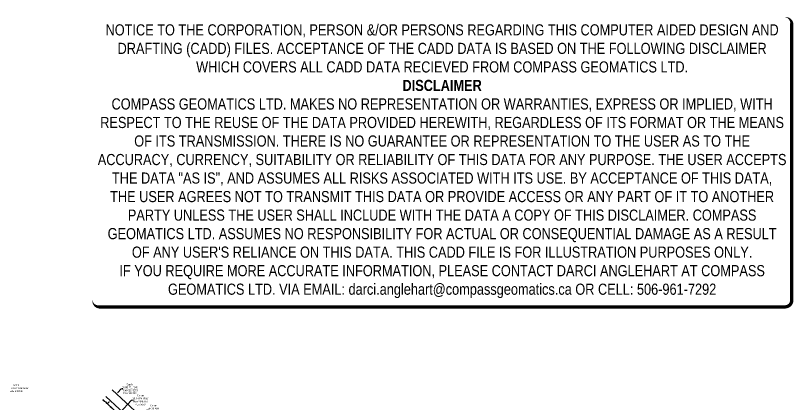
# Model space of a CAD drawing. Extents: x 616011 to 624727, y 5824635 to 5831187.
# Drawn here: x 620356 to 624727, y 5829000 to 5831187 of the extents above; entities that cross this region are included whole.
import ezdxf

# ---------------------------------------------------------------- set-up
doc = ezdxf.new("R2010")
doc.units = 0
doc.header["$LTSCALE"] = 5
doc.header["$PDSIZE"] = 0.5
doc.linetypes.add('foc-ACCESSROAD', pattern=[3.75, 2.5, -1.25])
doc.layers.get('Defpoints').update_dxf_attribs({"color": 9})
for name, color, linetype, lineweight in [('C-AR-T', 13, 'Continuous', 9), ('C-RW-T', 13, 'Continuous', 9), ('F-EZE-T', 190, 'Continuous', 9)]:
    doc.layers.add(name, color=color, linetype=linetype, lineweight=lineweight)
doc.layers.add('C-RW', color=13, linetype='Continuous')
doc.layers.add('C-WS', color=13, linetype='foc-ACCESSROAD')
doc.layers.add('DISCLAIMER', color=7, linetype='Continuous', plot=False)
doc.styles.add('80', font='ARIALN.TTF', dxfattribs={"height": 10})
doc.styles.add('80CG', font='ARIALN.TTF', dxfattribs={"height": 10})
doc.dimstyles.new('Compass 5 000', dxfattribs={"dimscale": 5, "dimtxt": 9, "dimasz": 2, "dimexe": 0.2, "dimexo": 0.0625, "dimgap": 0.5, "dimtad": 0, "dimtih": 1, "dimtoh": 1, "dimzin": 0, "dimdsep": 46, "dimtxsty": '80CG', "dimcen": 0.1, "dimse1": 1, "dimse2": 1, "dimclrd": 256, "dimclrt": 256, "dimaunit": 1, "dimadec": 4, "dimazin": 0, "dimtfac": 0.06, "dimtofl": 0, "dimtmove": 0, "dimatfit": 1, "dimfxl": 0.2, "dimtolj": 1, "dimtzin": 0, "dimlwd": -1, "dimarcsym": 0})

# ---------------------------------------------------------------- blocks, each defined once
blk = doc.blocks.new('Disclaimer_Legal')
at = {"layer": 'DISCLAIMER', "color": 254, "flags": 128}
blk.add_lwpolyline([(-3612.9, -1104.6, 37.5, 37.5, 0), (4096.1, -1104.6, 37.5, 37.5, 0.414214), (4171.1, -1029.6, 37.5, 37.5, 0), (4171.1, 2078.7, 37.5, 0, 0.414214), (4096.1, 2153.7, 0, 0, 0), (-3612.9, 2153.7, 0, 0, 0.414214), (-3687.9, 2078.7, 0, 0, 0), (-3687.9, -1029.6, 0, 37.5, 0.414214)], format="xyseb", close=True, dxfattribs=at)
at = {"layer": 'DISCLAIMER', "color": 254, "insert": (241.6, 533.9), "char_height": 125, "width": 7717.568, "attachment_point": 5, "style": '80'}
blk.add_mtext('NOTICE TO THE CORPORATION, PERSON &/OR PERSONS REGARDING THIS COMPUTER AIDED DESIGN AND DRAFTING (CADD) FILES. ACCEPTANCE OF THE CADD DATA IS BASED ON THE FOLLOWING DISCLAIMER WHICH COVERS ALL CADD DATA RECIEVED FROM COMPASS GEOMATICS LTD.\\P{\\fArial Narrow|b1|i0|c0|p34;DISCLAIMER}\\PCOMPASS GEOMATICS LTD. MAKES NO REPRESENTATION OR WARRANTIES, EXPRESS OR IMPLIED, WITH RESPECT TO THE REUSE OF THE DATA PROVIDED HEREWITH, REGARDLESS OF ITS FORMAT OR THE MEANS OF ITS TRANSMISSION. THERE IS NO GUARANTEE OR REPRESENTATION TO THE USER AS TO THE ACCURACY, CURRENCY, SUITABILITY OR RELIABILITY OF THIS DATA FOR ANY PURPOSE. THE USER ACCEPTS THE DATA "AS IS", AND ASSUMES ALL RISKS ASSOCIATED WITH ITS USE. BY ACCEPTANCE OF THIS DATA, THE USER AGREES NOT TO TRANSMIT THIS DATA OR PROVIDE ACCESS OR ANY PART OF IT TO ANOTHER PARTY UNLESS THE USER SHALL INCLUDE WITH THE DATA A COPY OF THIS DISCLAIMER. COMPASS GEOMATICS LTD. ASSUMES NO RESPONSIBILITY FOR ACTUAL OR CONSEQUENTIAL DAMAGE AS A RESULT OF ANY USER\'S RELIANCE ON THIS DATA. THIS CADD FILE IS FOR ILLUSTRATION PURPOSES ONLY.\\PIF YOU REQUIRE MORE ACCURATE INFORMATION, PLEASE CONTACT DARCI ANGLEHART AT COMPASS GEOMATICS LTD. VIA EMAIL: darci.anglehart@compassgeomatics.ca OR CELL: 506-961-7292', dxfattribs=at)
blk = doc.blocks.new('*D171')
at = {"layer": 'C-AR-T', "transparency": 16777216}
for p, q in [((621015.1, 5828884.1), (621092.4, 5828967.4)), ((621092.4, 5828967.4), (621102.4, 5828967.4)), ((620899.2, 5828759.1), (620892.4, 5828751.7))]:
    blk.add_line(p, q, dxfattribs=at)
for points in [[(621013.8, 5828885.2), (621016.3, 5828882.9), (621008.3, 5828876.7)], [(620897.9, 5828760.2), (620900.4, 5828757.9), (620906, 5828766.4)]]:
    blk.add_solid(points, dxfattribs=at)
at = {"layer": 'Defpoints', "color": 0, "transparency": 16777216}
for p in [(621009.4, 5828875.7), (620906, 5828766.4), (620907.1, 5828765.4)]:
    blk.add_point(p, dxfattribs=at)
at = {"layer": 'C-AR-T', "transparency": 16777216, "insert": (621130.3, 5828967.4), "char_height": 10, "attachment_point": 5, "style": '80CG'}
blk.add_mtext('\\A1;Canlin\\P30.18 A/R\\PMSL 3882\\P(Expired)', dxfattribs=at)
blk = doc.blocks.new('*D241')
at = {"layer": 'C-RW-T', "transparency": 16777216}
for p, q in [((620929.4, 5829067.2), (620948.8, 5829088)), ((620948.8, 5829088), (620958.8, 5829088)), ((620881.2, 5829015.2), (620874.4, 5829007.9))]:
    blk.add_line(p, q, dxfattribs=at)
for points in [[(620928.2, 5829068.3), (620930.6, 5829066), (620922.6, 5829059.9)], [(620879.9, 5829016.3), (620882.4, 5829014.1), (620888, 5829022.5)]]:
    blk.add_solid(points, dxfattribs=at)
at = {"layer": 'Defpoints', "color": 0, "transparency": 16777216}
for p in [(620922.6, 5829059.9), (620930.2, 5829052.8), (620895.5, 5829015.5)]:
    blk.add_point(p, dxfattribs=at)
at = {"layer": 'C-RW-T', "transparency": 16777216, "insert": (620997.8, 5829088), "char_height": 10, "attachment_point": 5, "style": '80CG'}
blk.add_mtext('\\A1;Canlin\\P10.00 P/L R/W\\PPlan 022 4273\\PPLA 981342', dxfattribs=at)
blk = doc.blocks.new('*D246')
at = {"layer": 'C-RW-T', "transparency": 16777216}
for p, q in [((621530.4, 5828381.3), (621563.7, 5828417.2)), ((621563.7, 5828417.2), (621573.7, 5828417.2)), ((621465, 5828310.8), (621458.2, 5828303.5))]:
    blk.add_line(p, q, dxfattribs=at)
for points in [[(621529.2, 5828382.5), (621531.6, 5828380.2), (621523.6, 5828374)], [(621463.8, 5828311.9), (621466.2, 5828309.7), (621471.8, 5828318.1)]]:
    blk.add_solid(points, dxfattribs=at)
at = {"layer": 'Defpoints', "color": 0, "transparency": 16777216}
for p in [(620558.7, 5829269), (620506.9, 5829213.2), (621471.8, 5828318.1)]:
    blk.add_point(p, dxfattribs=at)
at = {"layer": 'C-RW-T', "transparency": 16777216, "insert": (621612.7, 5828417.2), "char_height": 10, "attachment_point": 5, "style": '80CG'}
blk.add_mtext('\\A1;Canlin\\P15.24 P/L R/W\\PPlan 2945 RS\\PPLA 3687', dxfattribs=at)
blk = doc.blocks.new('*D254')
at = {"layer": 'C-RW-T', "transparency": 16777216}
for p, q in [((620941, 5828952.9), (621007.9, 5829024.9)), ((621007.9, 5829024.9), (621017.9, 5829024.9)), ((620875.6, 5828882.4), (620868.8, 5828875.1))]:
    blk.add_line(p, q, dxfattribs=at)
for points in [[(620939.8, 5828954), (620942.2, 5828951.8), (620934.2, 5828945.6)], [(620874.4, 5828883.5), (620876.8, 5828881.3), (620882.4, 5828889.7)]]:
    blk.add_solid(points, dxfattribs=at)
at = {"layer": 'Defpoints', "color": 0, "transparency": 16777216}
for p in [(620934.2, 5828945.6), (620934.3, 5828945.5), (620882.5, 5828889.6)]:
    blk.add_point(p, dxfattribs=at)
at = {"layer": 'C-RW-T', "transparency": 16777216, "insert": (621057, 5829024.9), "char_height": 10, "attachment_point": 5, "style": '80CG'}
blk.add_mtext('\\A1;Canlin\\P15.24 P/L R/W\\PPlan 2945 RS\\PPLA 3687', dxfattribs=at)
blk = doc.blocks.new('*D295')
at = {"layer": 'Defpoints', "color": 0, "transparency": 16777216}
for p in [(620276.9, 5829143.2), (620274.9, 5829105.8)]:
    blk.add_point(p, dxfattribs=at)
at = {"layer": 'F-EZE-T', "transparency": 16777216}
for p, q in [((620250.1, 5829130.5), (620243.1, 5829137.6)), ((620281.9, 5829098.7), (620289, 5829091.6)), ((620289, 5829091.6), (620299, 5829091.6))]:
    blk.add_line(p, q, dxfattribs=at)
for points in [[(620251.3, 5829131.7), (620249, 5829129.4), (620257.2, 5829123.5)], [(620283.1, 5829099.9), (620280.8, 5829097.5), (620274.9, 5829105.8)]]:
    blk.add_solid(points, dxfattribs=at)
at = {"layer": 'F-EZE-T', "transparency": 16777216, "insert": (620358.6, 5829091.6), "char_height": 10, "attachment_point": 5, "style": '80CG', "bg_fill": 3, "box_fill_scale": 1.1, "bg_fill_color": 256, "bg_fill_true_color": 13158600, "bg_fill_transparency": 0}
blk.add_mtext('\\A1;Fortis\\P25.00 Power Line R/W\\PEZE 900006', dxfattribs=at)
at = {"layer": 'Defpoints', "color": 0, "transparency": 16777216}
blk.add_point((620294.6, 5829125.5), dxfattribs=at)

msp = doc.modelspace()

# ---------------------------------------------------------------- linework, layer by layer
at = {"layer": 'C-RW'}
for points in [[(620898.053, 5829082.635), (621435.2, 5828584.359)], [(621382.959, 5828528.044), (621115.212, 5828777.537), (620846.466, 5829027.023)], [(620846.466, 5829027.023), (621115.212, 5828777.537), (621382.959, 5828528.044)], [(620863.429, 5829045.31), (621400.343, 5828546.784)], [(621400.343, 5828546.784), (620863.429, 5829045.31)]]:
    msp.add_lwpolyline(points, dxfattribs=at)
at = {"layer": 'C-WS', "flags": 128}
msp.add_lwpolyline([(620846.377, 5829026.927), (621383.482, 5828528.609)], dxfattribs=at)

# ---------------------------------------------------------------- block references
at = {"color": 1, "xscale": 0.4999999999999997, "yscale": 0.4999999999999997, "zscale": 0.4999999999999997}
msp.add_blockref('Disclaimer_Legal', (622631.718, 5830101.265), dxfattribs=at)

# ---------------------------------------------------------------- dimensions: what is measured, and where the dimension line sits
at = {"layer": 'C-AR-T', "color": 3}
dim = msp.add_linear_dim(base=(620905.951, 5828766.39), p1=(621009.369, 5828875.705), p2=(620907.052, 5828765.369), angle=227.159637, text='Canlin\\P30.18 A/R\\PMSL 3882\\P(Expired)', dimstyle='Compass 5 000', dxfattribs=at)
dim.commit()
dim.dimension.update_dxf_attribs({"geometry": '*D171', "text_midpoint": (621130.267, 5828967.436), "dimtype": 161})
at = {"layer": 'C-RW-T'}
dim = msp.add_linear_dim(base=(621471.774, 5828318.141), p1=(620558.674, 5829269.019), p2=(620506.855, 5829213.153), angle=227.152499, text='Canlin\\P15.24 P/L R/W\\PPlan 2945 RS\\PPLA 3687', dimstyle='Compass 5 000', override={"dimtxt": 10}, dxfattribs=at)
dim.commit()
dim.dimension.update_dxf_attribs({"geometry": '*D246', "text_midpoint": (621612.742, 5828417.2), "dimtype": 161})
at = {"layer": 'C-RW-T', "color": 3}
dim = msp.add_linear_dim(base=(620922.616, 5829059.856), p1=(620895.531, 5829015.503), p2=(620930.186, 5829052.827), angle=47.123255, text='Canlin\\P10.00 P/L R/W\\PPlan 022 4273\\PPLA 981342', dimstyle='Compass 5 000', dxfattribs=at)
dim.commit()
dim.dimension.update_dxf_attribs({"geometry": '*D241', "text_midpoint": (620997.837, 5829088.003), "dimtype": 161})
at = {"layer": 'C-RW-T', "color": 5}
dim = msp.add_linear_dim(base=(620934.221, 5828945.557), p1=(620882.485, 5828889.623), p2=(620934.325, 5828945.46), angle=47.126439, text='Canlin\\P15.24 P/L R/W\\PPlan 2945 RS\\PPLA 3687', dimstyle='Compass 5 000', dxfattribs=at)
dim.commit()
dim.dimension.update_dxf_attribs({"geometry": '*D254', "text_midpoint": (621056.972, 5829024.903), "dimtype": 161})
at = {"layer": 'F-EZE-T', "color": 3}
dim = msp.add_linear_dim(base=(620274.881, 5829105.785), p1=(620276.941, 5829143.185), p2=(620294.612, 5829125.499), angle=314.976505, text='Fortis\\P25.00 Power Line R/W\\PEZE 900006', dimstyle='Compass 5 000', override={"dimtfill": 1}, dxfattribs=at)
dim.commit()
dim.dimension.update_dxf_attribs({"geometry": '*D295', "text_midpoint": (620358.611, 5829091.637), "dimtype": 161})

doc.saveas('drawing.dxf')
